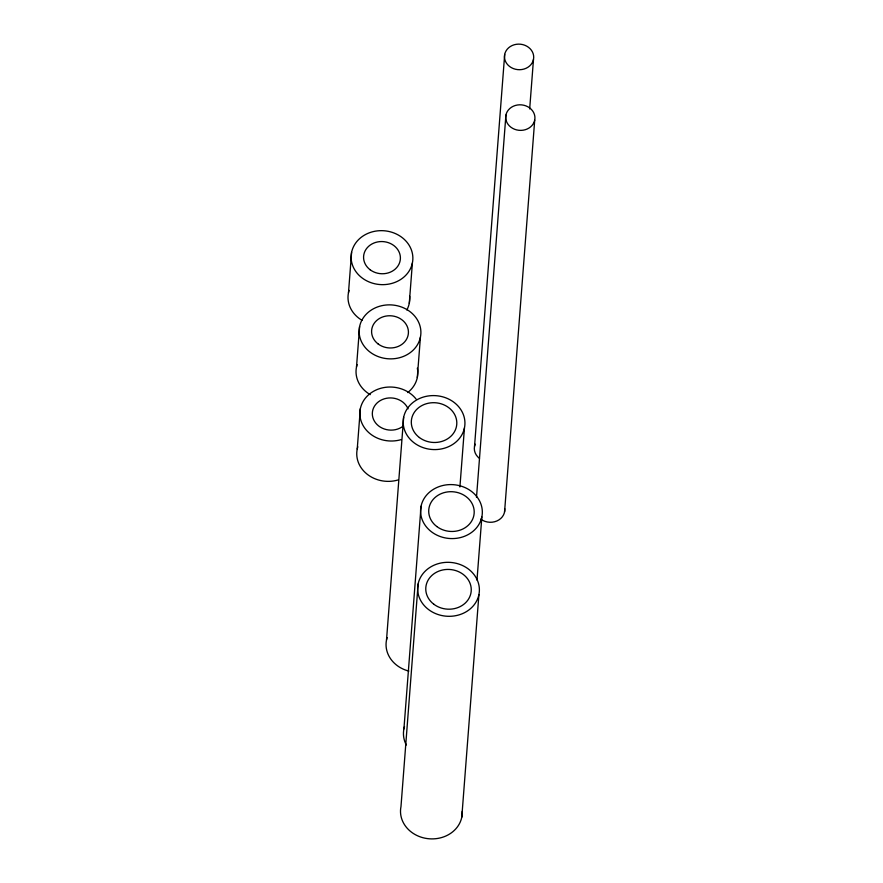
<?xml version="1.0" encoding="UTF-8"?>
<svg xmlns="http://www.w3.org/2000/svg" width="883" height="883" viewBox="0 0 883 883"><rect width="100%" height="100%" fill="white"/><g stroke="black" fill="none" stroke-linecap="round" stroke-linejoin="round"><path stroke-width="1.32" d="M348.487 292.692L351.589 252.339M356.511 366.909L359.613 326.555M357.229 449.061L360.33 408.708M409.282 303.31L412.394 262.957A30.905 26.976 4.4 0 0 371.5 232.074A30.905 26.976 4.4 0 0 362.074 277.924A30.905 26.976 4.4 0 0 412.394 262.957M386.522 639.866L403.652 417.284M417.306 377.527L420.418 337.174A30.905 26.976 4.4 0 0 379.524 306.28A30.905 26.976 4.4 0 0 370.098 352.14A30.905 26.976 4.4 0 0 420.418 337.174M403.928 728.872L421.048 506.279M418.112 584.005L400.981 806.598A30.905 26.976 4.4 0 0 429.293 838.795A30.905 26.976 4.4 0 0 462.239 811.345M459.911 486.974L464.458 427.902A30.905 26.976 4.4 0 0 423.564 397.008A30.905 26.976 4.4 0 0 414.138 442.858A30.905 26.976 4.4 0 0 464.458 427.902M474.535 446.312L504.69 54.404M476.5 497.361L505.915 115.077M476.986 580.098L481.853 516.897A30.905 26.976 4.4 0 0 440.959 486.003A30.905 26.976 4.4 0 0 431.544 531.864A30.905 26.976 4.4 0 0 481.853 516.897M461.787 817.216L478.906 594.623A30.905 26.976 4.4 0 0 438.023 563.729A30.905 26.976 4.4 0 0 428.597 609.59A30.905 26.976 4.4 0 0 478.906 594.623M529.679 108.929L533.487 59.426A14.636 12.781 4.4 0 0 514.116 44.801A14.636 12.781 4.4 0 0 509.657 66.523A14.636 12.781 4.4 0 0 533.487 59.426M504.557 512.019L534.712 120.11A14.636 12.781 4.4 0 0 515.341 105.474A14.636 12.781 4.4 0 0 510.882 127.196A14.636 12.781 4.4 0 0 534.712 120.11M504.734 508.685A14.636 12.781 4.4 0 1 496.875 520.981A14.636 12.781 4.4 0 1 480.727 519.105M479.502 458.42A14.636 12.781 4.4 0 1 475.197 444.171M408.862 671.091A30.905 26.976 4.4 0 1 387.118 637.592M406.301 745.009A30.905 26.976 4.4 0 1 404.513 726.588M403.145 426.147A18.433 16.093 4.4 0 1 375.617 422.946A18.433 16.093 4.4 0 1 382.273 399.569A18.433 16.093 4.4 0 1 408.056 408.862M401.224 439.602A30.905 26.976 4.4 0 1 362.714 424.855A30.905 26.976 4.4 0 1 375.363 390.33A30.905 26.976 4.4 0 1 416.081 399.05M398.123 479.955A30.905 26.976 4.4 0 1 366.71 473.851A30.905 26.976 4.4 0 1 357.814 446.787M417.339 368.156A30.905 26.976 4.4 0 1 407.714 392.549M370.253 394.646A30.905 26.976 4.4 0 1 357.096 364.624M409.657 296.28A30.905 26.976 4.4 0 1 406.842 309.977M362.229 320.43A30.905 26.976 4.4 0 1 349.072 290.408M419.381 437.526A22.77 19.879 4.4 0 0 456.456 426.5A22.77 19.879 4.4 0 0 426.323 403.741A22.77 19.879 4.4 0 0 419.381 437.526M436.787 526.522A22.77 19.879 4.4 0 0 473.851 515.495A22.77 19.879 4.4 0 0 443.719 492.736A22.77 19.879 4.4 0 0 436.787 526.522M433.84 604.248A22.77 19.879 4.4 0 0 470.904 593.221A22.77 19.879 4.4 0 0 440.783 570.462A22.77 19.879 4.4 0 0 433.84 604.248M378.134 343.962A18.433 16.093 4.4 0 0 408.145 335.032A18.433 16.093 4.4 0 0 383.752 316.6A18.433 16.093 4.4 0 0 378.134 343.962M370.109 269.745A18.433 16.093 4.4 0 0 400.12 260.816A18.433 16.093 4.4 0 0 375.728 242.395A18.433 16.093 4.4 0 0 370.109 269.745"/></g></svg>
